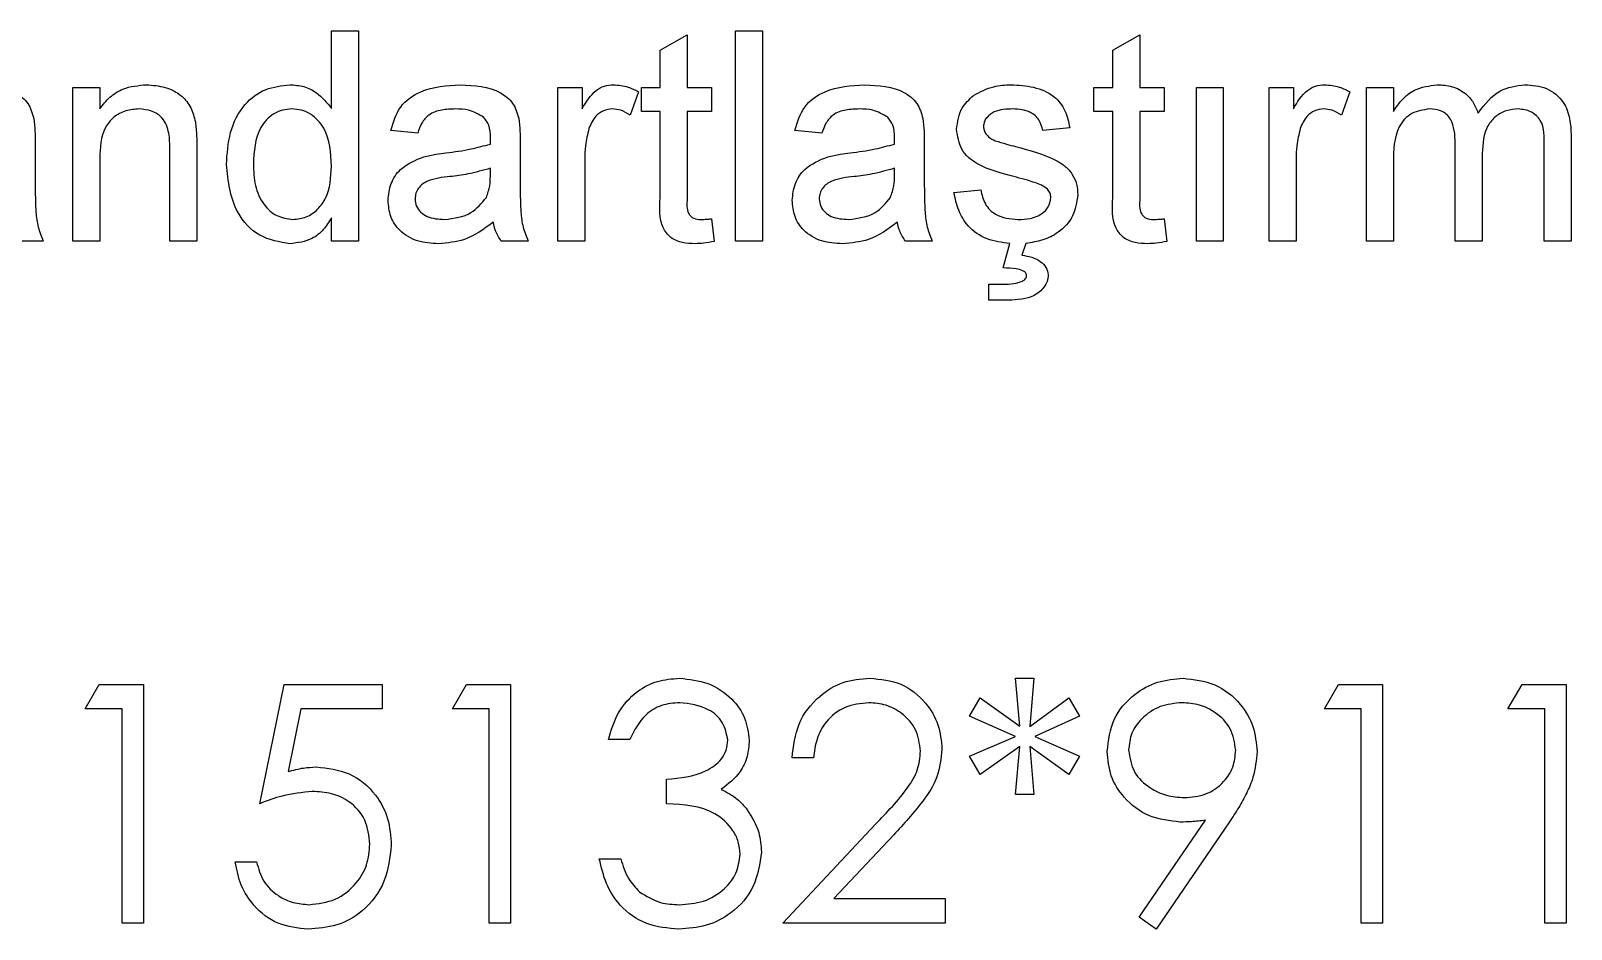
# Model space of a CAD drawing. Extents: x 150 to 4150, y 50 to 2920.
# Drawn here: x 1439.38 to 1484.56, y 2343.9 to 2370.24 of the extents above; entities that cross this region are included whole.
import ezdxf

# ---------------------------------------------------------------- set-up
doc = ezdxf.new("R2010")
doc.units = 0
doc.header["$LTSCALE"] = 10
doc.linetypes.add('SLD-KATı', pattern=[0])
doc.layers.get('0').update_dxf_attribs({"linetype": 'CONTINUOUS'})

msp = doc.modelspace()

# ---------------------------------------------------------------- linework, layer by layer
at = {"color": 7, "linetype": 'SLD-KATı'}
for p, q in [((1448.201, 2370.24), (1448.991, 2370.24)), ((1448.201, 2367.963), (1448.201, 2370.24)), ((1448.991, 2370.24), (1448.991, 2364.076)), ((1460.055, 2370.24), (1460.845, 2370.24)), ((1460.055, 2364.076), (1460.055, 2370.24)), ((1460.845, 2370.24), (1460.845, 2364.076)), ((1457.842, 2369.677), (1458.632, 2370.127)), ((1458.632, 2370.127), (1458.632, 2368.581)), ((1471.118, 2369.677), (1471.909, 2370.127)), ((1471.909, 2370.127), (1471.909, 2368.581)), ((1457.842, 2368.581), (1457.842, 2369.677)), ((1471.118, 2368.581), (1471.118, 2369.677)), ((1440.615, 2368.581), (1441.405, 2368.581)), ((1440.615, 2364.076), (1440.615, 2368.581)), ((1441.405, 2368.581), (1441.405, 2367.952)), ((1454.839, 2368.581), (1455.55, 2368.581)), ((1454.839, 2364.076), (1454.839, 2368.581)), ((1455.55, 2368.581), (1455.55, 2367.952)), ((1457.21, 2368.449), (1456.963, 2367.764)), ((1457.289, 2368.581), (1457.842, 2368.581)), ((1457.289, 2367.87), (1457.289, 2368.581)), ((1458.632, 2368.581), (1459.344, 2368.581)), ((1459.344, 2368.581), (1459.344, 2367.87)), ((1470.565, 2368.581), (1471.118, 2368.581)), ((1470.565, 2367.87), (1470.565, 2368.581)), ((1471.909, 2368.581), (1472.62, 2368.581)), ((1472.62, 2368.581), (1472.62, 2367.87)), ((1473.568, 2368.581), (1474.358, 2368.581)), ((1473.568, 2364.076), (1473.568, 2368.581)), ((1474.358, 2368.581), (1474.358, 2364.076)), ((1475.702, 2368.581), (1476.413, 2368.581)), ((1475.702, 2364.076), (1475.702, 2368.581)), ((1476.413, 2368.581), (1476.413, 2367.952)), ((1478.073, 2368.449), (1477.826, 2367.764)), ((1478.557, 2368.581), (1479.347, 2368.581)), ((1478.557, 2364.076), (1478.557, 2368.581)), ((1479.347, 2368.581), (1479.347, 2367.878)), ((1457.842, 2367.87), (1457.289, 2367.87)), ((1457.842, 2365.342), (1457.842, 2367.87)), ((1458.632, 2367.87), (1458.632, 2365.314)), ((1459.344, 2367.87), (1458.632, 2367.87)), ((1471.118, 2367.87), (1470.565, 2367.87)), ((1471.118, 2365.342), (1471.118, 2367.87)), ((1471.909, 2367.87), (1471.909, 2365.314)), ((1472.62, 2367.87), (1471.909, 2367.87)), ((1450.73, 2367.237), (1449.94, 2367.316)), ((1462.584, 2367.237), (1461.793, 2367.316)), ((1469.854, 2367.396), (1469.064, 2367.316)), ((1484.563, 2367.154), (1484.563, 2364.076)), ((1439.508, 2366.997), (1439.508, 2366.032)), ((1443.46, 2364.076), (1443.46, 2366.766)), ((1444.25, 2366.832), (1444.25, 2364.076)), ((1453.733, 2366.997), (1453.733, 2366.032)), ((1465.587, 2366.997), (1465.587, 2366.032)), ((1481.164, 2364.076), (1481.164, 2366.95)), ((1481.955, 2366.646), (1481.955, 2364.076)), ((1483.772, 2364.076), (1483.772, 2366.862)), ((1441.405, 2366.492), (1441.405, 2364.076)), ((1452.86, 2365.981), (1452.864, 2366.21)), ((1455.629, 2366.469), (1455.629, 2364.076)), ((1464.714, 2365.981), (1464.717, 2366.21)), ((1476.492, 2366.469), (1476.492, 2364.076)), ((1479.347, 2366.371), (1479.347, 2364.076)), ((1466.456, 2365.499), (1467.246, 2365.578)), ((1448.201, 2364.076), (1448.201, 2364.757)), ((1459.344, 2364.728), (1459.423, 2364.065)), ((1472.62, 2364.728), (1472.699, 2364.065)), ((1439.745, 2364.076), (1438.955, 2364.076)), ((1441.405, 2364.076), (1440.615, 2364.076)), ((1444.25, 2364.076), (1443.46, 2364.076)), ((1448.991, 2364.076), (1448.201, 2364.076)), ((1453.97, 2364.076), (1453.18, 2364.076)), ((1455.629, 2364.076), (1454.839, 2364.076)), ((1460.845, 2364.076), (1460.055, 2364.076)), ((1465.824, 2364.076), (1465.033, 2364.076)), ((1467.898, 2363.286), (1468.096, 2364.005)), ((1468.567, 2364.008), (1468.451, 2363.658)), ((1474.358, 2364.076), (1473.568, 2364.076)), ((1476.492, 2364.076), (1475.702, 2364.076)), ((1479.347, 2364.076), (1478.557, 2364.076)), ((1481.955, 2364.076), (1481.164, 2364.076)), ((1484.563, 2364.076), (1483.772, 2364.076)), ((1467.483, 2362.812), (1467.891, 2362.812)), ((1467.483, 2362.338), (1467.483, 2362.812)), ((1468.061, 2362.338), (1467.483, 2362.338)), ((1468.261, 2351.256), (1468.799, 2351.256)), ((1468.39, 2349.847), (1468.261, 2351.256)), ((1468.799, 2351.256), (1468.679, 2349.841)), ((1440.979, 2350.358), (1441.389, 2351.076)), ((1441.389, 2351.076), (1442.684, 2351.076)), ((1442.684, 2351.076), (1442.684, 2344.076)), ((1446.094, 2347.576), (1446.812, 2351.076)), ((1446.812, 2351.076), (1449.684, 2351.076)), ((1449.684, 2351.076), (1449.684, 2350.358)), ((1451.748, 2350.358), (1452.159, 2351.076)), ((1452.159, 2351.076), (1453.453, 2351.076)), ((1453.453, 2351.076), (1453.453, 2344.076)), ((1477.325, 2350.358), (1477.736, 2351.076)), ((1477.736, 2351.076), (1479.03, 2351.076)), ((1479.03, 2351.076), (1479.03, 2344.076)), ((1482.709, 2350.358), (1483.12, 2351.076)), ((1483.12, 2351.076), (1484.414, 2351.076)), ((1484.414, 2351.076), (1484.414, 2344.076)), ((1442.056, 2350.358), (1440.979, 2350.358)), ((1442.056, 2344.076), (1442.056, 2350.358)), ((1447.303, 2350.358), (1446.926, 2348.517)), ((1449.684, 2350.358), (1447.303, 2350.358)), ((1452.825, 2350.358), (1451.748, 2350.358)), ((1452.825, 2344.076), (1452.825, 2350.358)), ((1466.914, 2350.147), (1467.23, 2350.68)), ((1467.23, 2350.68), (1468.39, 2349.847)), ((1468.679, 2349.841), (1469.831, 2350.68)), ((1469.831, 2350.68), (1470.145, 2350.147)), ((1478.402, 2350.358), (1477.325, 2350.358)), ((1478.402, 2344.076), (1478.402, 2350.358)), ((1483.786, 2350.358), (1482.709, 2350.358)), ((1483.786, 2344.076), (1483.786, 2350.358)), ((1468.261, 2349.551), (1466.914, 2350.147)), ((1470.145, 2350.147), (1468.827, 2349.551)), ((1456.953, 2349.461), (1456.325, 2349.461)), ((1466.914, 2348.966), (1468.261, 2349.551)), ((1468.827, 2349.551), (1470.145, 2348.966)), ((1468.39, 2349.256), (1467.23, 2348.43)), ((1468.261, 2347.846), (1468.39, 2349.256)), ((1468.679, 2349.256), (1468.799, 2347.846)), ((1469.831, 2348.43), (1468.679, 2349.256)), ((1462.338, 2348.923), (1461.709, 2348.923)), ((1467.23, 2348.43), (1466.914, 2348.966)), ((1470.145, 2348.966), (1469.831, 2348.43)), ((1458.03, 2347.576), (1458.03, 2348.294)), ((1468.799, 2347.846), (1468.261, 2347.846)), ((1461.44, 2344.076), (1464.155, 2346.973)), ((1471.887, 2344.246), (1473.833, 2347.091)), ((1474.544, 2347.049), (1472.389, 2343.897)), ((1464.691, 2346.664), (1462.939, 2344.794)), ((1445.376, 2345.871), (1446.004, 2345.871)), ((1456.056, 2345.961), (1456.684, 2345.961)), ((1462.939, 2344.794), (1466.197, 2344.794)), ((1466.197, 2344.794), (1466.197, 2344.076)), ((1442.684, 2344.076), (1442.056, 2344.076)), ((1453.453, 2344.076), (1452.825, 2344.076)), ((1466.197, 2344.076), (1461.44, 2344.076)), ((1472.389, 2343.897), (1471.887, 2344.246)), ((1479.03, 2344.076), (1478.402, 2344.076)), ((1484.414, 2344.076), (1483.786, 2344.076))]:
    msp.add_line(p, q, dxfattribs=at)
for points, knots in [([(1437.756, 2368.66), (1438.168, 2368.638), (1438.742, 2368.607), (1439.332, 2368.135), (1439.424, 2367.827), (1439.47, 2367.672)], [0, 0, 0, 0, 0.559243, 0.779176, 1, 1, 1, 1]), ([(1441.405, 2367.952), (1441.497, 2368.071), (1441.682, 2368.31), (1442.15, 2368.602), (1442.539, 2368.638), (1442.777, 2368.66)], [0, 0, 0, 0, 0.280558, 0.560816, 1, 1, 1, 1]), ([(1442.777, 2368.66), (1442.961, 2368.645), (1443.328, 2368.615), (1443.802, 2368.378), (1444.098, 2367.992), (1444.172, 2367.711), (1444.209, 2367.571)], [0, 0, 0, 0, 0.2802095, 0.5599611, 0.7796133, 1, 1, 1, 1]), ([(1445.119, 2366.325), (1445.14, 2366.638), (1445.182, 2367.264), (1445.573, 2368.075), (1446.244, 2368.577), (1446.737, 2368.632), (1446.984, 2368.66)], [0, 0, 0, 0, 0.280958, 0.56045, 0.780131, 1, 1, 1, 1]), ([(1446.984, 2368.66), (1447.121, 2368.65), (1447.394, 2368.63), (1447.844, 2368.407), (1448.066, 2368.132), (1448.201, 2367.963)], [0, 0, 0, 0, 0.280556, 0.560886, 1, 1, 1, 1]), ([(1449.94, 2367.316), (1450.012, 2367.562), (1450.157, 2368.051), (1450.936, 2368.597), (1451.584, 2368.636), (1451.981, 2368.66)], [0, 0, 0, 0, 0.28044, 0.559312, 1, 1, 1, 1]), ([(1451.981, 2368.66), (1452.393, 2368.638), (1452.966, 2368.607), (1453.557, 2368.135), (1453.649, 2367.827), (1453.695, 2367.672)], [0, 0, 0, 0, 0.559241, 0.779177, 1, 1, 1, 1]), ([(1455.55, 2367.952), (1455.669, 2368.153), (1455.833, 2368.433), (1456.201, 2368.636), (1456.38, 2368.652), (1456.47, 2368.66)], [0, 0, 0, 0, 0.559601, 0.779774, 1, 1, 1, 1]), ([(1456.47, 2368.66), (1456.616, 2368.646), (1456.876, 2368.621), (1457.108, 2368.501), (1457.21, 2368.449)], [0, 0, 0, 0, 0.559554, 1, 1, 1, 1]), ([(1461.793, 2367.316), (1461.866, 2367.562), (1462.01, 2368.051), (1462.79, 2368.597), (1463.438, 2368.636), (1463.834, 2368.66)], [0, 0, 0, 0, 0.28044, 0.559309, 1, 1, 1, 1]), ([(1463.834, 2368.66), (1464.246, 2368.638), (1464.82, 2368.607), (1465.411, 2368.135), (1465.502, 2367.827), (1465.548, 2367.672)], [0, 0, 0, 0, 0.5592422, 0.7791784, 1, 1, 1, 1]), ([(1467.03, 2368.344), (1467.224, 2368.447), (1467.57, 2368.632), (1467.96, 2368.651), (1468.133, 2368.66)], [0, 0, 0, 0, 0.558936, 1, 1, 1, 1]), ([(1468.133, 2368.66), (1468.354, 2368.647), (1468.796, 2368.62), (1469.388, 2368.379), (1469.751, 2367.911), (1469.82, 2367.568), (1469.854, 2367.396)], [0, 0, 0, 0, 0.280736, 0.560427, 0.779463, 1, 1, 1, 1]), ([(1476.413, 2367.952), (1476.531, 2368.153), (1476.696, 2368.433), (1477.063, 2368.636), (1477.243, 2368.652), (1477.333, 2368.66)], [0, 0, 0, 0, 0.559607, 0.779773, 1, 1, 1, 1]), ([(1477.333, 2368.66), (1477.479, 2368.646), (1477.739, 2368.621), (1477.971, 2368.501), (1478.073, 2368.449)], [0, 0, 0, 0, 0.559554, 1, 1, 1, 1]), ([(1479.347, 2367.878), (1479.43, 2368), (1479.595, 2368.244), (1480.02, 2368.578), (1480.401, 2368.629), (1480.634, 2368.66)], [0, 0, 0, 0, 0.280935, 0.561787, 1, 1, 1, 1]), ([(1480.634, 2368.66), (1480.781, 2368.651), (1481.076, 2368.633), (1481.449, 2368.435), (1481.707, 2368.15), (1481.79, 2367.933), (1481.831, 2367.824)], [0, 0, 0, 0, 0.2801808, 0.5595127, 0.7796763, 1, 1, 1, 1]), ([(1481.831, 2367.824), (1482.027, 2368.084), (1482.378, 2368.548), (1482.947, 2368.626), (1483.197, 2368.66)], [0, 0, 0, 0, 0.560022, 1, 1, 1, 1]), ([(1483.197, 2368.66), (1483.416, 2368.644), (1483.852, 2368.612), (1484.351, 2368.201), (1484.541, 2367.665), (1484.555, 2367.324), (1484.563, 2367.154)], [0, 0, 0, 0, 0.280315, 0.558228, 0.778723, 1, 1, 1, 1]), ([(1466.535, 2367.353), (1466.564, 2367.572), (1466.617, 2367.962), (1466.904, 2368.227), (1467.03, 2368.344)], [0, 0, 0, 0, 0.558963, 1, 1, 1, 1]), ([(1439.47, 2367.672), (1439.484, 2367.546), (1439.508, 2367.322), (1439.508, 2367.096), (1439.508, 2366.997)], [0, 0, 0, 0, 0.559781, 1, 1, 1, 1]), ([(1442.557, 2367.949), (1442.425, 2367.938), (1442.161, 2367.916), (1441.802, 2367.726), (1441.425, 2367.271), (1441.413, 2366.813), (1441.405, 2366.492)], [0, 0, 0, 0, 0.1872736, 0.3743558, 0.5605334, 1, 1, 1, 1]), ([(1443.46, 2366.766), (1443.458, 2366.925), (1443.456, 2367.242), (1443.294, 2367.68), (1442.933, 2367.915), (1442.682, 2367.937), (1442.557, 2367.949)], [0, 0, 0, 0, 0.281675, 0.559793, 0.779576, 1, 1, 1, 1]), ([(1444.209, 2367.571), (1444.224, 2367.433), (1444.25, 2367.188), (1444.25, 2366.941), (1444.25, 2366.832)], [0, 0, 0, 0, 0.559807, 1, 1, 1, 1]), ([(1447.035, 2367.949), (1446.943, 2367.942), (1446.757, 2367.929), (1446.416, 2367.776), (1445.955, 2367.278), (1445.928, 2366.707), (1445.909, 2366.326)], [0, 0, 0, 0, 0.125716, 0.251355, 0.501014, 1, 1, 1, 1]), ([(1448.201, 2366.267), (1448.181, 2366.661), (1448.152, 2367.253), (1447.675, 2367.766), (1447.323, 2367.928), (1447.132, 2367.942), (1447.035, 2367.949)], [0, 0, 0, 0, 0.498965, 0.748693, 0.874279, 1, 1, 1, 1]), ([(1451.839, 2367.949), (1451.704, 2367.944), (1451.435, 2367.936), (1451.062, 2367.817), (1450.834, 2367.539), (1450.765, 2367.338), (1450.73, 2367.237)], [0, 0, 0, 0, 0.280857, 0.559773, 0.779508, 1, 1, 1, 1]), ([(1452.66, 2367.71), (1452.517, 2367.793), (1452.262, 2367.94), (1451.968, 2367.946), (1451.839, 2367.949)], [0, 0, 0, 0, 0.55787, 1, 1, 1, 1]), ([(1452.864, 2367.105), (1452.861, 2367.232), (1452.856, 2367.457), (1452.72, 2367.633), (1452.66, 2367.71)], [0, 0, 0, 0, 0.561932, 1, 1, 1, 1]), ([(1453.695, 2367.672), (1453.708, 2367.546), (1453.733, 2367.322), (1453.733, 2367.096), (1453.733, 2366.997)], [0, 0, 0, 0, 0.559781, 1, 1, 1, 1]), ([(1456.439, 2367.949), (1456.35, 2367.938), (1456.17, 2367.916), (1455.899, 2367.718), (1455.808, 2367.503), (1455.752, 2367.372)], [0, 0, 0, 0, 0.280319, 0.56091, 1, 1, 1, 1]), ([(1456.963, 2367.764), (1456.873, 2367.821), (1456.712, 2367.923), (1456.523, 2367.941), (1456.439, 2367.949)], [0, 0, 0, 0, 0.560119, 1, 1, 1, 1]), ([(1463.692, 2367.949), (1463.558, 2367.944), (1463.289, 2367.936), (1462.916, 2367.817), (1462.687, 2367.539), (1462.618, 2367.338), (1462.584, 2367.237)], [0, 0, 0, 0, 0.280863, 0.559773, 0.779508, 1, 1, 1, 1]), ([(1464.514, 2367.71), (1464.371, 2367.793), (1464.116, 2367.94), (1463.822, 2367.946), (1463.692, 2367.949)], [0, 0, 0, 0, 0.557865, 1, 1, 1, 1]), ([(1464.717, 2367.105), (1464.715, 2367.232), (1464.71, 2367.457), (1464.573, 2367.633), (1464.514, 2367.71)], [0, 0, 0, 0, 0.561927, 1, 1, 1, 1]), ([(1465.548, 2367.672), (1465.562, 2367.546), (1465.586, 2367.322), (1465.587, 2367.096), (1465.587, 2366.997)], [0, 0, 0, 0, 0.559781, 1, 1, 1, 1]), ([(1468.191, 2367.949), (1467.999, 2367.944), (1467.712, 2367.938), (1467.44, 2367.737), (1467.338, 2367.575), (1467.33, 2367.481), (1467.325, 2367.434)], [0, 0, 0, 0, 0.4997886, 0.7490941, 0.8746326, 1, 1, 1, 1]), ([(1469.064, 2367.316), (1469.035, 2367.425), (1468.979, 2367.643), (1468.658, 2367.916), (1468.368, 2367.936), (1468.191, 2367.949)], [0, 0, 0, 0, 0.2803223, 0.5602342, 1, 1, 1, 1]), ([(1477.302, 2367.949), (1477.212, 2367.938), (1477.033, 2367.916), (1476.762, 2367.718), (1476.67, 2367.503), (1476.614, 2367.372)], [0, 0, 0, 0, 0.280319, 0.56091, 1, 1, 1, 1]), ([(1477.826, 2367.764), (1477.735, 2367.821), (1477.575, 2367.923), (1477.385, 2367.941), (1477.302, 2367.949)], [0, 0, 0, 0, 0.560119, 1, 1, 1, 1]), ([(1480.406, 2367.949), (1480.226, 2367.922), (1479.955, 2367.882), (1479.666, 2367.657), (1479.358, 2367.206), (1479.352, 2366.742), (1479.347, 2366.371)], [0, 0, 0, 0, 0.2492388, 0.3748799, 0.5005484, 1, 1, 1, 1]), ([(1481.164, 2366.95), (1481.152, 2367.196), (1481.137, 2367.505), (1480.916, 2367.795), (1480.709, 2367.926), (1480.527, 2367.94), (1480.406, 2367.949)], [0, 0, 0, 0, 0.498498, 0.624123, 0.749639, 1, 1, 1, 1]), ([(1483.007, 2367.949), (1482.888, 2367.94), (1482.651, 2367.921), (1482.335, 2367.742), (1481.993, 2367.342), (1481.97, 2366.933), (1481.955, 2366.646)], [0, 0, 0, 0, 0.187279, 0.374341, 0.561191, 1, 1, 1, 1]), ([(1483.772, 2366.862), (1483.778, 2367.129), (1483.784, 2367.464), (1483.541, 2367.765), (1483.328, 2367.913), (1483.135, 2367.934), (1483.007, 2367.949)], [0, 0, 0, 0, 0.499031, 0.624572, 0.750297, 1, 1, 1, 1]), ([(1452.86, 2366.921), (1452.861, 2366.956), (1452.862, 2367.017), (1452.863, 2367.078), (1452.864, 2367.105)], [0, 0, 0, 0, 0.560139, 1, 1, 1, 1]), ([(1455.752, 2367.372), (1455.712, 2367.206), (1455.64, 2366.909), (1455.633, 2366.604), (1455.629, 2366.469)], [0, 0, 0, 0, 0.559886, 1, 1, 1, 1]), ([(1464.714, 2366.921), (1464.714, 2366.956), (1464.715, 2367.017), (1464.717, 2367.078), (1464.717, 2367.105)], [0, 0, 0, 0, 0.560139, 1, 1, 1, 1]), ([(1468.288, 2365.945), (1467.887, 2366.047), (1467.386, 2366.174), (1466.875, 2366.518), (1466.609, 2366.84), (1466.565, 2367.148), (1466.535, 2367.353)], [0, 0, 0, 0, 0.50132, 0.626596, 0.751822, 1, 1, 1, 1]), ([(1467.325, 2367.434), (1467.33, 2367.386), (1467.338, 2367.3), (1467.387, 2367.229), (1467.408, 2367.198)], [0, 0, 0, 0, 0.559157, 1, 1, 1, 1]), ([(1467.408, 2367.198), (1467.45, 2367.155), (1467.527, 2367.079), (1467.625, 2367.037), (1467.668, 2367.018)], [0, 0, 0, 0, 0.559056, 1, 1, 1, 1]), ([(1476.614, 2367.372), (1476.574, 2367.206), (1476.503, 2366.909), (1476.495, 2366.604), (1476.492, 2366.469)], [0, 0, 0, 0, 0.559886, 1, 1, 1, 1]), ([(1450.908, 2366.548), (1451.028, 2366.575), (1451.243, 2366.622), (1451.461, 2366.65), (1451.557, 2366.662)], [0, 0, 0, 0, 0.55991, 1, 1, 1, 1]), ([(1451.557, 2366.662), (1451.804, 2366.693), (1452.245, 2366.749), (1452.672, 2366.869), (1452.86, 2366.921)], [0, 0, 0, 0, 0.560179, 1, 1, 1, 1]), ([(1462.761, 2366.548), (1462.882, 2366.575), (1463.097, 2366.622), (1463.315, 2366.65), (1463.411, 2366.662)], [0, 0, 0, 0, 0.559918, 1, 1, 1, 1]), ([(1463.411, 2366.662), (1463.658, 2366.693), (1464.098, 2366.749), (1464.526, 2366.869), (1464.714, 2366.921)], [0, 0, 0, 0, 0.560182, 1, 1, 1, 1]), ([(1467.668, 2367.018), (1467.78, 2366.984), (1467.978, 2366.923), (1468.178, 2366.869), (1468.266, 2366.845)], [0, 0, 0, 0, 0.559969, 1, 1, 1, 1]), ([(1468.266, 2366.845), (1468.676, 2366.74), (1469.189, 2366.608), (1469.73, 2366.277), (1469.943, 2366.039), (1470.073, 2365.745), (1470.085, 2365.535), (1470.091, 2365.43)], [0, 0, 0, 0, 0.500441, 0.625402, 0.750275, 0.875061, 1, 1, 1, 1]), ([(1446.987, 2363.997), (1446.677, 2364.048), (1446.055, 2364.15), (1445.258, 2365.028), (1445.172, 2365.833), (1445.119, 2366.325)], [0, 0, 0, 0, 0.279614, 0.559903, 1, 1, 1, 1]), ([(1445.909, 2366.326), (1445.918, 2366.118), (1445.934, 2365.702), (1446.167, 2365.158), (1446.577, 2364.781), (1446.904, 2364.733), (1447.068, 2364.709)], [0, 0, 0, 0, 0.2812108, 0.56083, 0.7808169, 1, 1, 1, 1]), ([(1447.068, 2364.709), (1447.203, 2364.723), (1447.473, 2364.752), (1447.81, 2364.996), (1448.158, 2365.48), (1448.183, 2365.943), (1448.201, 2366.267)], [0, 0, 0, 0, 0.186724, 0.37354, 0.560546, 1, 1, 1, 1]), ([(1449.861, 2365.27), (1449.878, 2365.437), (1449.912, 2365.769), (1450.259, 2366.286), (1450.662, 2366.449), (1450.908, 2366.548)], [0, 0, 0, 0, 0.2804509, 0.5609937, 1, 1, 1, 1]), ([(1452.864, 2366.21), (1452.645, 2366.149), (1452.254, 2366.039), (1451.852, 2365.987), (1451.674, 2365.964)], [0, 0, 0, 0, 0.5597592, 1, 1, 1, 1]), ([(1461.714, 2365.27), (1461.732, 2365.437), (1461.766, 2365.769), (1462.112, 2366.286), (1462.516, 2366.449), (1462.761, 2366.548)], [0, 0, 0, 0, 0.28045, 0.560991, 1, 1, 1, 1]), ([(1464.717, 2366.21), (1464.499, 2366.149), (1464.108, 2366.039), (1463.705, 2365.987), (1463.528, 2365.964)], [0, 0, 0, 0, 0.5597634, 1, 1, 1, 1]), ([(1439.508, 2366.032), (1439.509, 2365.807), (1439.511, 2365.436), (1439.527, 2364.92), (1439.578, 2364.482), (1439.689, 2364.212), (1439.745, 2364.076)], [0, 0, 0, 0, 0.340229, 0.560342, 0.7801613, 1, 1, 1, 1]), ([(1451.674, 2365.964), (1451.449, 2365.941), (1451.168, 2365.911), (1450.869, 2365.752), (1450.749, 2365.633), (1450.667, 2365.483), (1450.656, 2365.371), (1450.651, 2365.315)], [0, 0, 0, 0, 0.500285, 0.625336, 0.750297, 0.875137, 1, 1, 1, 1]), ([(1452.743, 2365.356), (1452.783, 2365.469), (1452.856, 2365.671), (1452.859, 2365.886), (1452.86, 2365.981)], [0, 0, 0, 0, 0.558935, 1, 1, 1, 1]), ([(1453.733, 2366.032), (1453.734, 2365.807), (1453.735, 2365.436), (1453.752, 2364.92), (1453.802, 2364.482), (1453.914, 2364.212), (1453.97, 2364.076)], [0, 0, 0, 0, 0.34023, 0.560343, 0.780163, 1, 1, 1, 1]), ([(1463.528, 2365.964), (1463.303, 2365.941), (1463.021, 2365.911), (1462.723, 2365.752), (1462.603, 2365.633), (1462.521, 2365.483), (1462.51, 2365.371), (1462.505, 2365.315)], [0, 0, 0, 0, 0.500285, 0.625336, 0.750297, 0.875137, 1, 1, 1, 1]), ([(1464.596, 2365.356), (1464.637, 2365.469), (1464.71, 2365.671), (1464.713, 2365.886), (1464.714, 2365.981)], [0, 0, 0, 0, 0.558935, 1, 1, 1, 1]), ([(1465.587, 2366.032), (1465.588, 2365.807), (1465.589, 2365.436), (1465.605, 2364.92), (1465.656, 2364.482), (1465.768, 2364.212), (1465.824, 2364.076)], [0, 0, 0, 0, 0.340229, 0.560342, 0.780163, 1, 1, 1, 1]), ([(1469.03, 2365.714), (1468.894, 2365.764), (1468.651, 2365.854), (1468.399, 2365.917), (1468.288, 2365.945)], [0, 0, 0, 0, 0.55979, 1, 1, 1, 1]), ([(1469.301, 2365.35), (1469.296, 2365.394), (1469.286, 2365.484), (1469.192, 2365.62), (1469.092, 2365.678), (1469.03, 2365.714)], [0, 0, 0, 0, 0.279799, 0.559875, 1, 1, 1, 1]), ([(1451.335, 2363.997), (1451.129, 2364.009), (1450.718, 2364.033), (1450.206, 2364.332), (1449.903, 2364.785), (1449.875, 2365.108), (1449.861, 2365.27)], [0, 0, 0, 0, 0.280812, 0.559702, 0.779688, 1, 1, 1, 1]), ([(1450.651, 2365.315), (1450.659, 2365.241), (1450.676, 2365.093), (1450.816, 2364.912), (1451.087, 2364.734), (1451.339, 2364.719), (1451.515, 2364.709)], [0, 0, 0, 0, 0.186591, 0.373501, 0.560628, 1, 1, 1, 1]), ([(1451.515, 2364.709), (1451.793, 2364.743), (1452.29, 2364.804), (1452.604, 2365.187), (1452.743, 2365.356)], [0, 0, 0, 0, 0.5597489, 1, 1, 1, 1]), ([(1458.866, 2363.997), (1458.741, 2364.002), (1458.494, 2364.011), (1458.137, 2364.154), (1457.796, 2364.606), (1457.823, 2365.038), (1457.842, 2365.342)], [0, 0, 0, 0, 0.187431, 0.373827, 0.559479, 1, 1, 1, 1]), ([(1458.632, 2365.314), (1458.622, 2365.165), (1458.61, 2364.979), (1458.733, 2364.8), (1458.852, 2364.716), (1458.961, 2364.712), (1459.034, 2364.709)], [0, 0, 0, 0, 0.499584, 0.625254, 0.750345, 1, 1, 1, 1]), ([(1463.189, 2363.997), (1462.982, 2364.009), (1462.571, 2364.033), (1462.06, 2364.332), (1461.757, 2364.785), (1461.728, 2365.108), (1461.714, 2365.27)], [0, 0, 0, 0, 0.280815, 0.559701, 0.779689, 1, 1, 1, 1]), ([(1462.505, 2365.315), (1462.513, 2365.241), (1462.53, 2365.093), (1462.669, 2364.912), (1462.941, 2364.734), (1463.193, 2364.719), (1463.369, 2364.709)], [0, 0, 0, 0, 0.186591, 0.373495, 0.560629, 1, 1, 1, 1]), ([(1463.369, 2364.709), (1463.647, 2364.743), (1464.144, 2364.804), (1464.458, 2365.187), (1464.596, 2365.356)], [0, 0, 0, 0, 0.559751, 1, 1, 1, 1]), ([(1468.096, 2364.005), (1467.868, 2364.033), (1467.415, 2364.088), (1466.871, 2364.461), (1466.571, 2364.974), (1466.494, 2365.324), (1466.456, 2365.499)], [0, 0, 0, 0, 0.28043, 0.559072, 0.779303, 1, 1, 1, 1]), ([(1467.246, 2365.578), (1467.278, 2365.436), (1467.341, 2365.152), (1467.725, 2364.76), (1468.104, 2364.728), (1468.335, 2364.709)], [0, 0, 0, 0, 0.281327, 0.561066, 1, 1, 1, 1]), ([(1468.335, 2364.709), (1468.456, 2364.713), (1468.697, 2364.722), (1469.017, 2364.841), (1469.252, 2365.065), (1469.284, 2365.255), (1469.301, 2365.35)], [0, 0, 0, 0, 0.28118, 0.560952, 0.78108, 1, 1, 1, 1]), ([(1470.091, 2365.43), (1470.06, 2365.215), (1469.998, 2364.785), (1469.568, 2364.328), (1469.069, 2364.083), (1468.734, 2364.033), (1468.567, 2364.008)], [0, 0, 0, 0, 0.279093, 0.558329, 0.779042, 1, 1, 1, 1]), ([(1472.142, 2363.997), (1472.018, 2364.002), (1471.77, 2364.011), (1471.413, 2364.154), (1471.073, 2364.606), (1471.099, 2365.038), (1471.118, 2365.342)], [0, 0, 0, 0, 0.187435, 0.37383, 0.559481, 1, 1, 1, 1]), ([(1471.909, 2365.314), (1471.899, 2365.165), (1471.886, 2364.979), (1472.009, 2364.8), (1472.128, 2364.716), (1472.237, 2364.712), (1472.31, 2364.709)], [0, 0, 0, 0, 0.499584, 0.625254, 0.750345, 1, 1, 1, 1]), ([(1448.201, 2364.757), (1448.127, 2364.637), (1447.978, 2364.398), (1447.576, 2364.069), (1447.21, 2364.025), (1446.987, 2363.997)], [0, 0, 0, 0, 0.2811204, 0.5617239, 1, 1, 1, 1]), ([(1452.943, 2364.63), (1452.673, 2364.429), (1452.191, 2364.07), (1451.597, 2364.02), (1451.335, 2363.997)], [0, 0, 0, 0, 0.559968, 1, 1, 1, 1]), ([(1453.18, 2364.076), (1453.117, 2364.172), (1453.005, 2364.343), (1452.962, 2364.542), (1452.943, 2364.63)], [0, 0, 0, 0, 0.559664, 1, 1, 1, 1]), ([(1459.034, 2364.709), (1459.092, 2364.71), (1459.195, 2364.714), (1459.298, 2364.724), (1459.344, 2364.728)], [0, 0, 0, 0, 0.559973, 1, 1, 1, 1]), ([(1464.796, 2364.63), (1464.527, 2364.429), (1464.045, 2364.07), (1463.45, 2364.02), (1463.189, 2363.997)], [0, 0, 0, 0, 0.559968, 1, 1, 1, 1]), ([(1465.033, 2364.076), (1464.971, 2364.172), (1464.859, 2364.343), (1464.815, 2364.542), (1464.796, 2364.63)], [0, 0, 0, 0, 0.5596604, 1, 1, 1, 1]), ([(1472.31, 2364.709), (1472.368, 2364.71), (1472.471, 2364.714), (1472.575, 2364.724), (1472.62, 2364.728)], [0, 0, 0, 0, 0.559943, 1, 1, 1, 1]), ([(1459.423, 2364.065), (1459.32, 2364.045), (1459.136, 2364.008), (1458.948, 2364.001), (1458.866, 2363.997)], [0, 0, 0, 0, 0.560078, 1, 1, 1, 1]), ([(1472.699, 2364.065), (1472.596, 2364.045), (1472.412, 2364.008), (1472.224, 2364.001), (1472.142, 2363.997)], [0, 0, 0, 0, 0.560088, 1, 1, 1, 1]), ([(1468.451, 2363.658), (1468.549, 2363.644), (1468.743, 2363.616), (1468.99, 2363.495), (1469.179, 2363.313), (1469.208, 2363.159), (1469.222, 2363.082)], [0, 0, 0, 0, 0.280935, 0.561164, 0.781262, 1, 1, 1, 1]), ([(1468.59, 2363.063), (1468.588, 2363.079), (1468.584, 2363.112), (1468.548, 2363.168), (1468.447, 2363.227), (1468.224, 2363.28), (1468.029, 2363.284), (1467.898, 2363.286)], [0, 0, 0, 0, 0.062882, 0.12503, 0.249896, 0.499664, 1, 1, 1, 1]), ([(1469.222, 2363.082), (1469.215, 2363.018), (1469.203, 2362.89), (1469.072, 2362.666), (1468.715, 2362.372), (1468.323, 2362.352), (1468.061, 2362.338)], [0, 0, 0, 0, 0.125412, 0.250826, 0.500843, 1, 1, 1, 1]), ([(1468.464, 2362.898), (1468.499, 2362.92), (1468.548, 2362.95), (1468.585, 2363.015), (1468.588, 2363.047), (1468.59, 2363.063)], [0, 0, 0, 0, 0.558677, 0.779434, 1, 1, 1, 1]), ([(1467.891, 2362.812), (1468, 2362.812), (1468.196, 2362.812), (1468.382, 2362.872), (1468.464, 2362.898)], [0, 0, 0, 0, 0.560752, 1, 1, 1, 1]), ([(1456.325, 2349.461), (1456.405, 2349.73), (1456.566, 2350.268), (1457.101, 2350.863), (1457.749, 2351.205), (1458.188, 2351.239), (1458.408, 2351.256)], [0, 0, 0, 0, 0.280292, 0.559679, 0.779744, 1, 1, 1, 1]), ([(1458.408, 2351.256), (1458.692, 2351.225), (1459.258, 2351.165), (1459.936, 2350.715), (1460.367, 2350.104), (1460.424, 2349.66), (1460.453, 2349.437)], [0, 0, 0, 0, 0.280084, 0.559864, 0.780091, 1, 1, 1, 1]), ([(1461.709, 2348.923), (1461.75, 2349.263), (1461.832, 2349.943), (1462.429, 2350.72), (1463.189, 2351.187), (1463.724, 2351.233), (1463.992, 2351.256)], [0, 0, 0, 0, 0.280028, 0.559519, 0.779669, 1, 1, 1, 1]), ([(1463.992, 2351.256), (1464.304, 2351.227), (1464.928, 2351.169), (1465.621, 2350.599), (1466.041, 2349.907), (1466.085, 2349.419), (1466.107, 2349.175)], [0, 0, 0, 0, 0.27989, 0.559221, 0.779589, 1, 1, 1, 1]), ([(1470.953, 2349.112), (1470.991, 2349.435), (1471.068, 2350.082), (1471.686, 2350.784), (1472.422, 2351.186), (1472.928, 2351.233), (1473.181, 2351.256)], [0, 0, 0, 0, 0.279525, 0.558848, 0.77945, 1, 1, 1, 1]), ([(1473.181, 2351.256), (1473.499, 2351.218), (1474.135, 2351.144), (1474.857, 2350.573), (1475.275, 2349.854), (1475.325, 2349.355), (1475.35, 2349.105)], [0, 0, 0, 0, 0.2797351, 0.5591588, 0.7796098, 1, 1, 1, 1]), ([(1458.417, 2350.538), (1458.235, 2350.524), (1457.871, 2350.495), (1457.293, 2350.145), (1457.082, 2349.72), (1456.953, 2349.461)], [0, 0, 0, 0, 0.28064, 0.560369, 1, 1, 1, 1]), ([(1459.825, 2349.44), (1459.789, 2349.623), (1459.718, 2349.991), (1459.182, 2350.445), (1458.707, 2350.503), (1458.417, 2350.538)], [0, 0, 0, 0, 0.278834, 0.560068, 1, 1, 1, 1]), ([(1463.96, 2350.538), (1463.721, 2350.514), (1463.243, 2350.465), (1462.703, 2350.028), (1462.412, 2349.48), (1462.362, 2349.109), (1462.338, 2348.923)], [0, 0, 0, 0, 0.279704, 0.55885, 0.77919, 1, 1, 1, 1]), ([(1465.479, 2349.119), (1465.449, 2349.335), (1465.39, 2349.769), (1464.963, 2350.227), (1464.471, 2350.499), (1464.13, 2350.525), (1463.96, 2350.538)], [0, 0, 0, 0, 0.279128, 0.55898, 0.779346, 1, 1, 1, 1]), ([(1473.149, 2350.538), (1472.931, 2350.517), (1472.494, 2350.475), (1471.981, 2350.122), (1471.637, 2349.662), (1471.6, 2349.319), (1471.581, 2349.147)], [0, 0, 0, 0, 0.2800859, 0.5599965, 0.7801162, 1, 1, 1, 1]), ([(1474.722, 2349.147), (1474.69, 2349.365), (1474.625, 2349.803), (1474.169, 2350.245), (1473.665, 2350.502), (1473.321, 2350.526), (1473.149, 2350.538)], [0, 0, 0, 0, 0.278739, 0.558566, 0.779169, 1, 1, 1, 1]), ([(1458.03, 2348.294), (1458.425, 2348.331), (1459.018, 2348.386), (1459.598, 2348.797), (1459.797, 2349.145), (1459.815, 2349.342), (1459.825, 2349.44)], [0, 0, 0, 0, 0.49941, 0.74901, 0.874533, 1, 1, 1, 1]), ([(1460.453, 2349.437), (1460.442, 2349.276), (1460.419, 2348.952), (1460.167, 2348.415), (1459.837, 2348.155), (1459.635, 2347.997)], [0, 0, 0, 0, 0.2805, 0.560783, 1, 1, 1, 1]), ([(1464.155, 2346.973), (1464.491, 2347.319), (1464.958, 2347.8), (1465.422, 2348.547), (1465.46, 2348.928), (1465.479, 2349.119)], [0, 0, 0, 0, 0.560722, 0.780525, 1, 1, 1, 1]), ([(1466.107, 2349.175), (1466.078, 2348.897), (1466.021, 2348.342), (1465.462, 2347.502), (1464.983, 2346.982), (1464.691, 2346.664)], [0, 0, 0, 0, 0.279303, 0.559154, 1, 1, 1, 1]), ([(1473.097, 2347.038), (1472.785, 2347.072), (1472.162, 2347.139), (1471.456, 2347.69), (1471.018, 2348.377), (1470.975, 2348.867), (1470.953, 2349.112)], [0, 0, 0, 0, 0.279816, 0.55949, 0.779629, 1, 1, 1, 1]), ([(1471.581, 2349.147), (1471.617, 2348.924), (1471.688, 2348.478), (1472.168, 2348.039), (1472.687, 2347.792), (1473.038, 2347.768), (1473.213, 2347.756)], [0, 0, 0, 0, 0.278459, 0.558412, 0.779098, 1, 1, 1, 1]), ([(1473.213, 2347.756), (1473.429, 2347.773), (1473.86, 2347.808), (1474.364, 2348.168), (1474.674, 2348.64), (1474.706, 2348.978), (1474.722, 2349.147)], [0, 0, 0, 0, 0.2803192, 0.5595295, 0.779749, 1, 1, 1, 1]), ([(1475.35, 2349.105), (1475.325, 2348.851), (1475.283, 2348.433), (1475.053, 2347.893), (1474.817, 2347.461), (1474.635, 2347.186), (1474.544, 2347.049)], [0, 0, 0, 0, 0.3393211, 0.5594495, 0.7797086, 1, 1, 1, 1]), ([(1446.926, 2348.517), (1447.077, 2348.559), (1447.347, 2348.633), (1447.627, 2348.647), (1447.75, 2348.653)], [0, 0, 0, 0, 0.560067, 1, 1, 1, 1]), ([(1447.75, 2348.653), (1448.085, 2348.618), (1448.754, 2348.547), (1449.49, 2347.917), (1449.9, 2347.15), (1449.935, 2346.626), (1449.953, 2346.363)], [0, 0, 0, 0, 0.279688, 0.559019, 0.779297, 1, 1, 1, 1]), ([(1447.636, 2347.935), (1447.34, 2347.905), (1446.81, 2347.85), (1446.313, 2347.66), (1446.094, 2347.576)], [0, 0, 0, 0, 0.559411, 1, 1, 1, 1]), ([(1449.325, 2346.39), (1449.299, 2346.632), (1449.247, 2347.116), (1448.775, 2347.642), (1448.205, 2347.903), (1447.826, 2347.924), (1447.636, 2347.935)], [0, 0, 0, 0, 0.279533, 0.558619, 0.779047, 1, 1, 1, 1]), ([(1459.635, 2347.997), (1459.798, 2347.912), (1460.09, 2347.76), (1460.301, 2347.51), (1460.394, 2347.4)], [0, 0, 0, 0, 0.559826, 1, 1, 1, 1]), ([(1460.184, 2346.096), (1460.174, 2346.218), (1460.153, 2346.462), (1459.935, 2346.903), (1459.284, 2347.506), (1458.532, 2347.548), (1458.03, 2347.576)], [0, 0, 0, 0, 0.125568, 0.251171, 0.500594, 1, 1, 1, 1]), ([(1460.394, 2347.4), (1460.528, 2347.186), (1460.768, 2346.803), (1460.799, 2346.354), (1460.812, 2346.156)], [0, 0, 0, 0, 0.559448, 1, 1, 1, 1]), ([(1473.833, 2347.091), (1473.696, 2347.075), (1473.452, 2347.045), (1473.205, 2347.04), (1473.097, 2347.038)], [0, 0, 0, 0, 0.559951, 1, 1, 1, 1]), ([(1449.953, 2346.363), (1449.912, 2346), (1449.83, 2345.275), (1449.201, 2344.43), (1448.37, 2343.962), (1447.798, 2343.919), (1447.512, 2343.897)], [0, 0, 0, 0, 0.2798572, 0.5592665, 0.7794227, 1, 1, 1, 1]), ([(1447.548, 2344.615), (1447.81, 2344.646), (1448.335, 2344.707), (1448.92, 2345.186), (1449.275, 2345.771), (1449.308, 2346.184), (1449.325, 2346.39)], [0, 0, 0, 0, 0.279617, 0.559347, 0.779559, 1, 1, 1, 1]), ([(1447.512, 2343.897), (1447.212, 2343.928), (1446.612, 2343.989), (1445.933, 2344.525), (1445.514, 2345.178), (1445.422, 2345.64), (1445.376, 2345.871)], [0, 0, 0, 0, 0.279625, 0.559025, 0.779384, 1, 1, 1, 1]), ([(1446.004, 2345.871), (1446.058, 2345.674), (1446.167, 2345.279), (1446.594, 2344.879), (1447.07, 2344.656), (1447.389, 2344.629), (1447.548, 2344.615)], [0, 0, 0, 0, 0.280035, 0.5591637, 0.7795842, 1, 1, 1, 1]), ([(1458.39, 2343.897), (1458.069, 2343.925), (1457.428, 2343.981), (1456.67, 2344.519), (1456.23, 2345.226), (1456.114, 2345.716), (1456.056, 2345.961)], [0, 0, 0, 0, 0.2798812, 0.5589784, 0.7792502, 1, 1, 1, 1]), ([(1456.684, 2345.961), (1456.748, 2345.758), (1456.862, 2345.395), (1457.119, 2345.116), (1457.232, 2344.994)], [0, 0, 0, 0, 0.560713, 1, 1, 1, 1]), ([(1460.812, 2346.156), (1460.762, 2345.812), (1460.661, 2345.125), (1460.004, 2344.37), (1459.203, 2343.96), (1458.661, 2343.918), (1458.39, 2343.897)], [0, 0, 0, 0, 0.279311, 0.558841, 0.779275, 1, 1, 1, 1]), ([(1458.401, 2344.615), (1458.644, 2344.631), (1459.129, 2344.663), (1459.715, 2345.027), (1460.113, 2345.525), (1460.16, 2345.906), (1460.184, 2346.096)], [0, 0, 0, 0, 0.280595, 0.560155, 0.780304, 1, 1, 1, 1]), ([(1457.232, 2344.994), (1457.433, 2344.868), (1457.793, 2344.643), (1458.215, 2344.623), (1458.401, 2344.615)], [0, 0, 0, 0, 0.558753, 1, 1, 1, 1])]:
    msp.add_open_spline(points, degree=3, knots=knots, dxfattribs=at)

doc.saveas('drawing.dxf')
